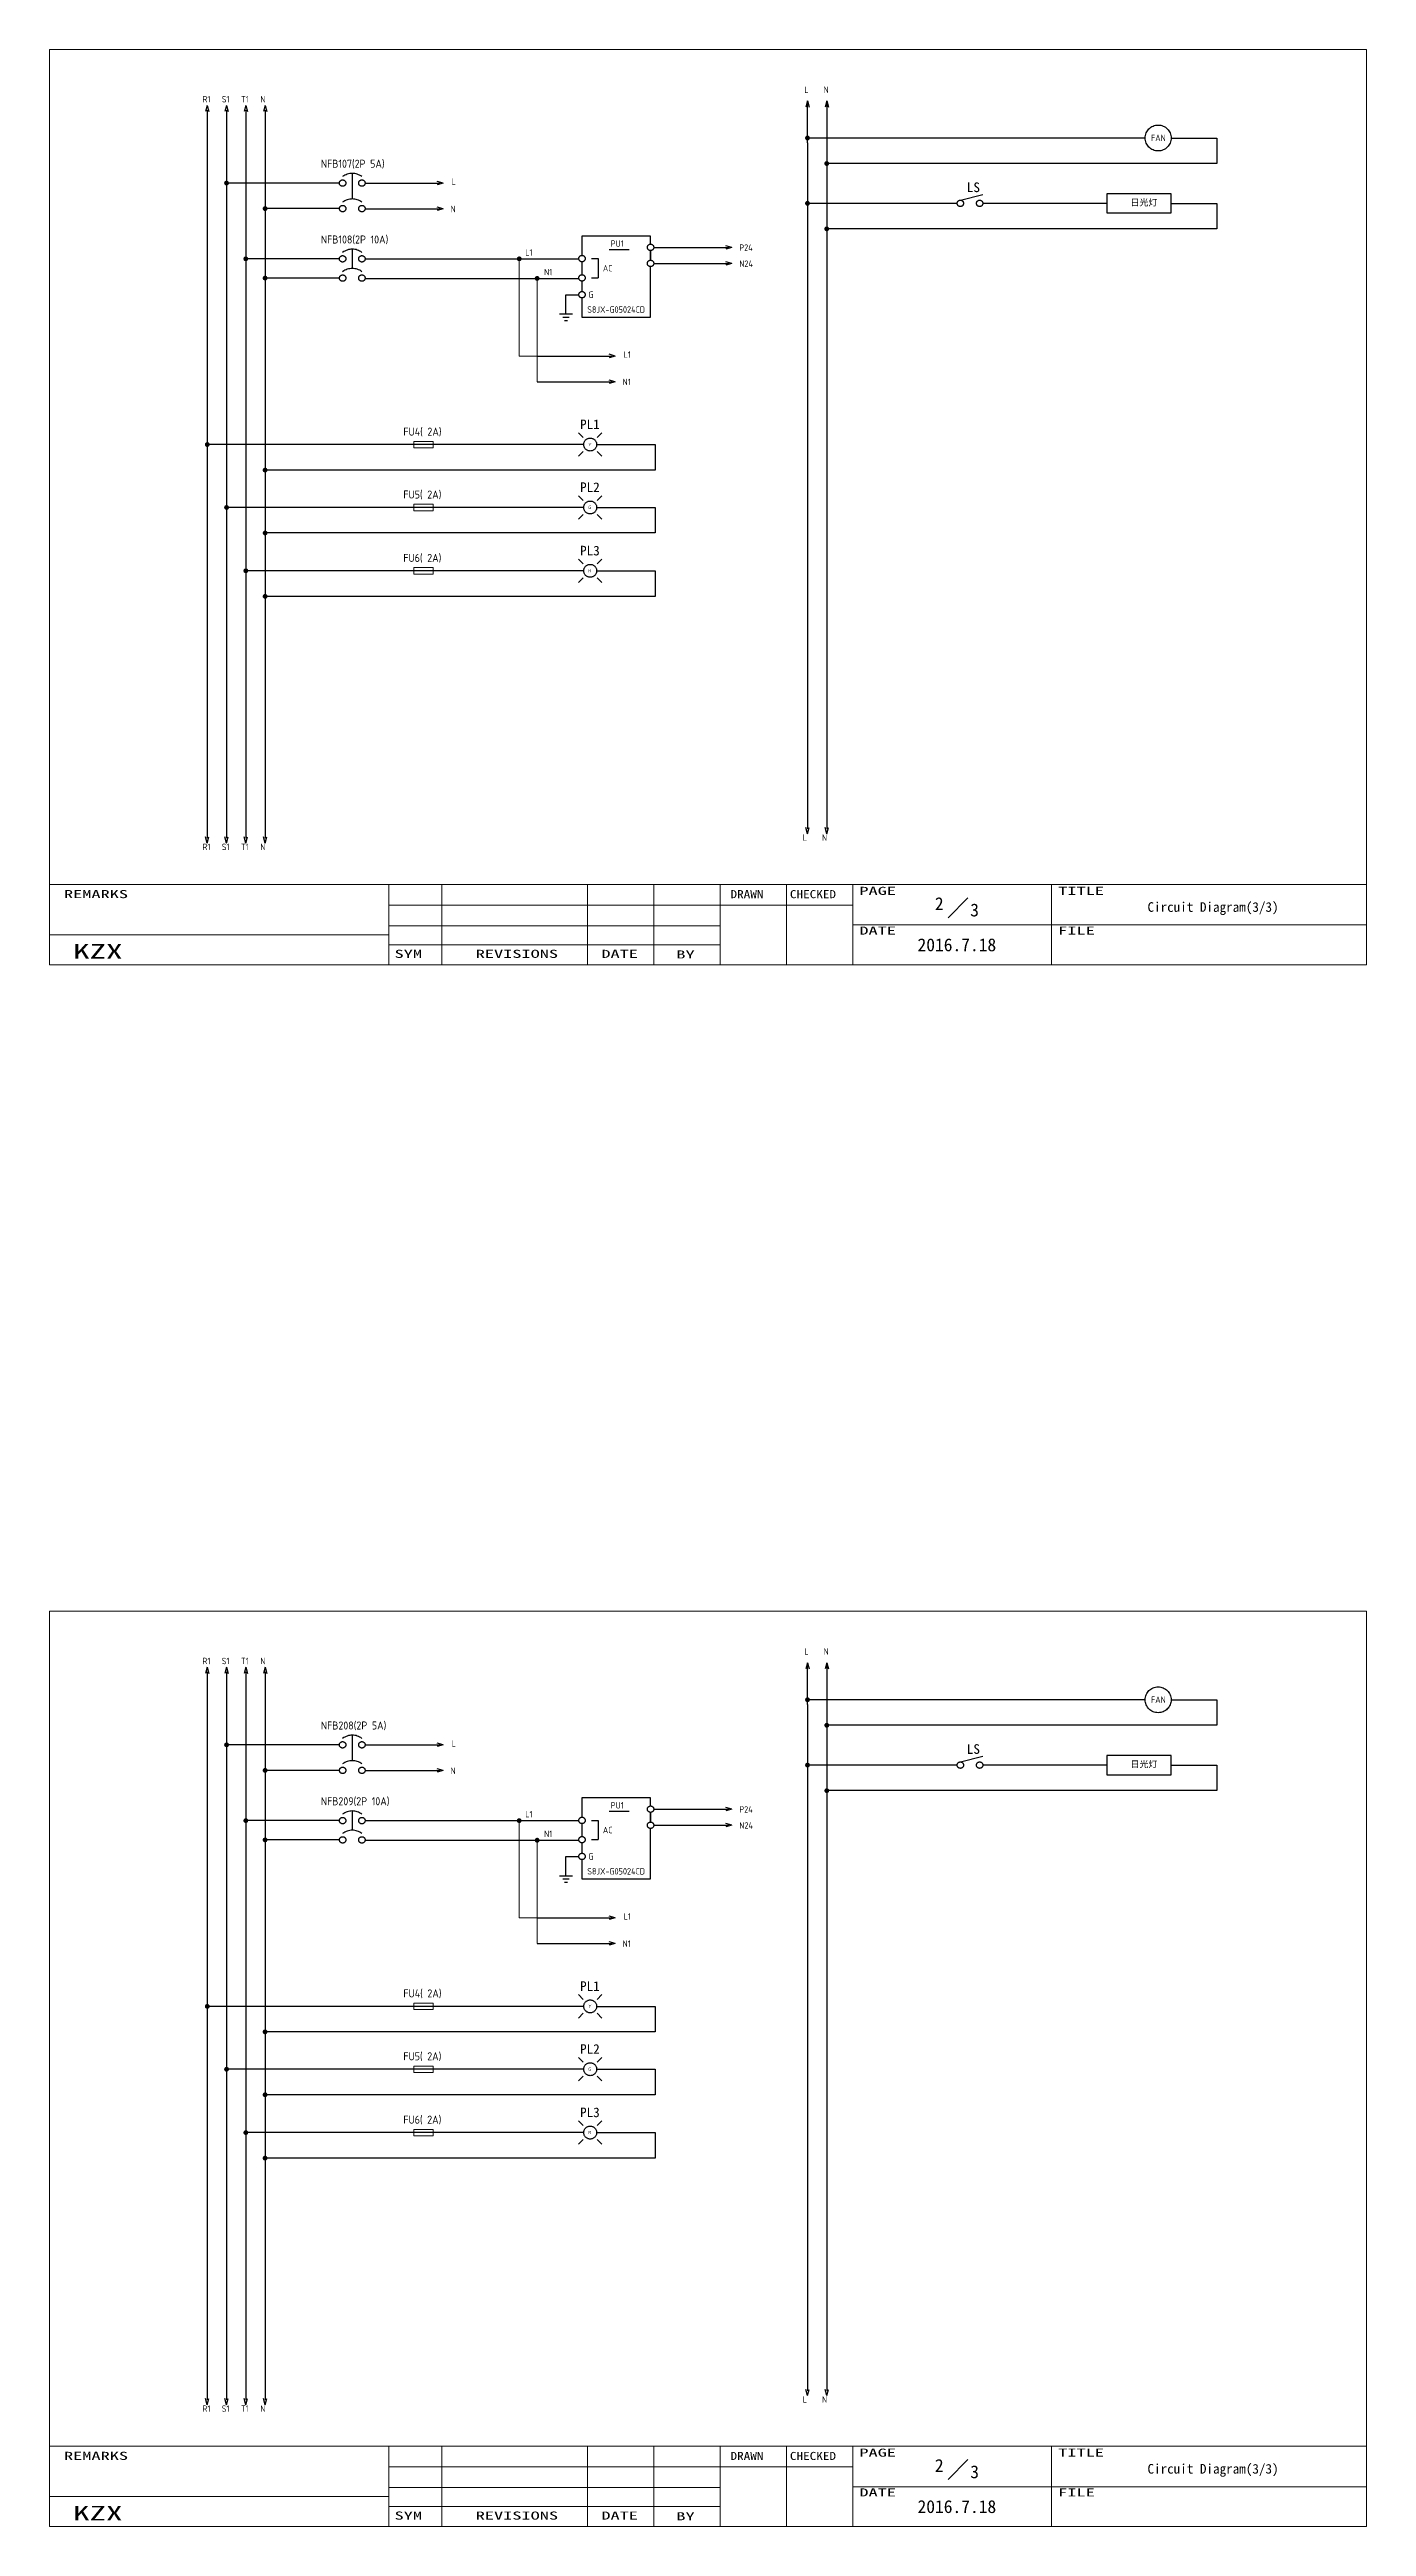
# Model space of a CAD drawing. Extents: x -319 to 2858, y -2689 to 285.
# Drawn here: x 357 to 767, y -487 to 285 of the extents above; entities that cross this region are included whole.
import ezdxf
from ezdxf.enums import TextEntityAlignment as Align

# ---------------------------------------------------------------- set-up
doc = ezdxf.new("R2010")
doc.units = 0
doc.header["$LTSCALE"] = 0.3
doc.header["$MEASUREMENT"] = 0
doc.linetypes.add('実線', pattern=[20001, 20000, -1])
doc.layers.get('0').update_dxf_attribs({"linetype": '実線'})
for name, color, linetype, lineweight in [('01図枠', 5, 'CONTINUOUS', 9), ('02接続図', 7, 'CONTINUOUS', 5), ('10外形', 7, 'CONTINUOUS', 9)]:
    doc.layers.add(name, color=color, linetype=linetype, lineweight=lineweight)
for name, color, linetype in [('04部品記号', 3, 'CONTINUOUS'), ('BLOCK', 7, 'CONTINUOUS'), ('図形１', 7, '実線')]:
    doc.layers.add(name, color=color, linetype=linetype)
doc.styles.add('EXTFONT', font='isocp.shx', dxfattribs={"height": 2.5, "bigfont": 'extfont.shx'})
doc.styles.add('電気標準', font='ISOCP.shx', dxfattribs={"height": 2.5, "bigfont": 'extfont.shx'})
doc.styles.add('ＭＳＰゴシック', font='')
doc.styles.get('ＭＳＰゴシック').set_extended_font_data('SimSun')

# ---------------------------------------------------------------- blocks, each defined once
blk = doc.blocks.new('矢印（右向）')
at = {"layer": 'BLOCK'}
for q in [(-1.93, 0.52), (-1.93, -0.52)]:
    blk.add_line((0, 0), q, dxfattribs=at)

msp = doc.modelspace()

# ---------------------------------------------------------------- linework, layer by layer
for p, q in [((592.93, 255.83), (592.93, 268.83)), ((698.06, 257.29), (592.93, 257.29)), ((706.12, 257.29), (720.39, 257.29)), ((720.39, 257.29), (720.39, 249.34)), ((720.39, 249.34), (598.93, 249.34)), ((447.19, 243.25), (412.05, 243.25)), ((451.19, 246.25), (451.2, 238.3)), ((455.19, 243.25), (478.54, 243.25)), ((640.52, 237.94), (647.53, 239.68)), ((706.12, 239.94), (686.12, 239.94)), ((686.12, 239.94), (686.12, 233.94)), ((706.12, 236.94), (706.12, 239.94)), ((447.2, 235.3), (424.06, 235.3)), ((455.19, 235.25), (478.54, 235.25)), ((639.52, 236.94), (592.93, 236.94)), ((686.12, 236.94), (647.52, 236.94)), ((686.12, 233.94), (706.12, 233.94)), ((706.12, 236.94), (720.39, 236.94)), ((706.12, 233.94), (706.12, 236.94)), ((720.39, 236.94), (720.39, 228.99)), ((720.39, 228.99), (598.93, 228.99)), ((447.19, 219.66), (418.06, 219.66)), ((451.19, 222.66), (451.2, 216.66)), ((545.07, 223.23), (568.42, 223.23)), ((545.07, 218.23), (568.42, 218.23)), ((447.2, 213.66), (424.06, 213.66)), ((508.75, 189.4), (532.1, 189.4)), ((508.75, 181.4), (532.1, 181.4)), ((523.1, 163.98), (521.62, 165.47)), ((527.43, 163.98), (528.92, 165.47)), ((523.25, 161.82), (406.43, 161.82)), ((523.1, 159.65), (521.62, 158.17)), ((527.28, 161.82), (545.52, 161.82)), ((527.43, 159.65), (528.92, 158.17)), ((545.52, 161.82), (545.52, 153.87)), ((545.52, 153.87), (424.06, 153.87)), ((523.25, 142.23), (412.43, 142.23)), ((523.1, 144.4), (521.62, 145.88)), ((523.1, 140.07), (521.62, 138.58)), ((527.28, 142.23), (545.52, 142.23)), ((527.43, 144.4), (528.92, 145.88)), ((527.43, 140.07), (528.92, 138.58)), ((545.52, 142.23), (545.52, 134.28)), ((545.52, 134.28), (424.06, 134.28)), ((523.1, 124.67), (521.62, 126.15)), ((527.43, 124.67), (528.92, 126.15)), ((523.25, 122.5), (418.05, 122.5)), ((523.1, 120.33), (521.62, 118.85)), ((527.28, 122.5), (545.52, 122.5)), ((527.43, 120.33), (528.92, 118.85)), ((545.52, 122.5), (545.52, 114.55)), ((545.52, 114.55), (424.06, 114.55)), ((592.93, -230.55), (592.93, -217.55)), ((698.06, -229.09), (592.93, -229.09)), ((706.12, -229.09), (720.39, -229.09)), ((720.39, -229.09), (720.39, -237.03)), ((720.39, -237.03), (598.93, -237.03)), ((447.19, -243.12), (412.05, -243.12)), ((451.19, -240.12), (451.2, -248.07)), ((455.19, -243.12), (478.54, -243.12)), ((640.52, -248.44), (647.53, -246.69)), ((706.12, -246.44), (686.12, -246.44)), ((686.12, -246.44), (686.12, -252.44)), ((706.12, -249.44), (706.12, -246.44)), ((447.2, -251.07), (424.06, -251.07)), ((455.19, -251.12), (478.54, -251.12)), ((639.52, -249.44), (592.93, -249.44)), ((686.12, -249.44), (647.52, -249.44)), ((686.12, -252.44), (706.12, -252.44)), ((706.12, -249.44), (720.39, -249.44)), ((706.12, -252.44), (706.12, -249.44)), ((720.39, -249.44), (720.39, -257.39)), ((720.39, -257.39), (598.93, -257.39)), ((447.19, -266.72), (418.06, -266.72)), ((451.19, -263.72), (451.2, -269.72)), ((545.07, -263.15), (568.42, -263.15)), ((545.07, -268.15), (568.42, -268.15)), ((447.2, -272.72), (424.06, -272.72)), ((508.75, -296.97), (532.1, -296.97)), ((508.75, -304.97), (532.1, -304.97)), ((523.1, -322.39), (521.62, -320.91)), ((527.43, -322.39), (528.92, -320.91)), ((523.25, -324.56), (406.43, -324.56)), ((523.1, -326.73), (521.62, -328.21)), ((527.28, -324.56), (545.52, -324.56)), ((527.43, -326.73), (528.92, -328.21)), ((545.52, -324.56), (545.52, -332.51)), ((545.52, -332.51), (424.06, -332.51)), ((523.25, -344.14), (412.43, -344.14)), ((523.1, -341.98), (521.62, -340.5)), ((523.1, -346.31), (521.62, -347.79)), ((527.28, -344.14), (545.52, -344.14)), ((527.43, -341.98), (528.92, -340.5)), ((527.43, -346.31), (528.92, -347.79)), ((545.52, -344.14), (545.52, -352.09)), ((545.52, -352.09), (424.06, -352.09)), ((523.1, -361.71), (521.62, -360.23)), ((527.43, -361.71), (528.92, -360.23)), ((523.25, -363.88), (418.05, -363.88)), ((523.1, -366.04), (521.62, -367.53)), ((527.28, -363.88), (545.52, -363.88)), ((527.43, -366.04), (528.92, -367.53)), ((545.52, -363.88), (545.52, -371.83)), ((545.52, -371.83), (424.06, -371.83))]:
    msp.add_line(p, q)
for centre, radius in [((702.09, 257.29), 4.03), ((525.27, 161.82), 2.01), ((525.27, 142.23), 2.01), ((525.27, 122.5), 2.01), ((702.09, -229.09), 4.03), ((525.27, -324.56), 2.01), ((525.27, -344.14), 2.01), ((525.27, -363.88), 2.01)]:
    msp.add_circle(centre, radius)
at = {"layer": '01図枠', "linetype": 'Continuous', "lineweight": 5}
for p, q in [((356.95, -0.16), (356.95, 284.84)), ((356.95, 284.84), (766.95, 284.84)), ((766.95, 284.84), (766.95, -0.16)), ((356.95, 24.84), (766.95, 24.84)), ((462.56, 24.84), (462.56, -0.16)), ((479.07, 24.84), (479.07, -0.16)), ((524.47, 24.84), (524.47, -0.16)), ((545.1, 24.84), (545.1, -0.16)), ((565.74, 24.84), (565.74, -0.16)), ((586.38, -0.16), (586.38, 24.84)), ((607.01, 24.84), (607.01, -0.16)), ((668.92, -0.16), (668.92, 24.84)), ((462.56, 18.41), (565.74, 18.41)), ((565.74, 18.41), (607.01, 18.41)), ((642.87, 20.65), (636.68, 14.46)), ((462.56, 9.13), (356.95, 9.13)), ((462.56, 11.99), (565.74, 11.99)), ((607.01, 12.22), (766.95, 12.22)), ((462.56, 6.03), (565.74, 6.03)), ((766.95, -0.16), (356.95, -0.16)), ((356.95, -486.54), (356.95, -201.54)), ((356.95, -201.54), (766.95, -201.54)), ((766.95, -201.54), (766.95, -486.54)), ((356.95, -461.54), (766.95, -461.54)), ((462.56, -461.54), (462.56, -486.54)), ((479.07, -461.54), (479.07, -486.54)), ((524.47, -461.54), (524.47, -486.54)), ((545.1, -461.54), (545.1, -486.54)), ((565.74, -461.54), (565.74, -486.54)), ((586.38, -486.54), (586.38, -461.54)), ((607.01, -461.54), (607.01, -486.54)), ((668.92, -486.54), (668.92, -461.54)), ((462.56, -467.96), (565.74, -467.96)), ((565.74, -467.96), (607.01, -467.96)), ((642.87, -465.73), (636.68, -471.92)), ((462.56, -477.25), (356.95, -477.25)), ((462.56, -474.39), (565.74, -474.39)), ((607.01, -474.15), (766.95, -474.15)), ((462.56, -480.35), (565.74, -480.35)), ((766.95, -486.54), (356.95, -486.54))]:
    msp.add_line(p, q, dxfattribs=at)
at = {"layer": '10外形'}
for p, q in [((503.18, 189.4), (503.18, 219.28)), ((508.75, 181.4), (508.75, 213.56)), ((508.75, 189.4), (503.18, 189.4)), ((470.34, 161.82), (470.34, 162.82)), ((470.34, 162.82), (476.34, 162.82)), ((476.34, 162.82), (476.34, 160.82)), ((470.34, 160.82), (470.34, 161.82)), ((476.34, 160.82), (470.34, 160.82)), ((470.34, 142.23), (470.34, 143.23)), ((470.34, 143.23), (476.34, 143.23)), ((470.34, 141.23), (470.34, 142.23)), ((476.34, 141.23), (470.34, 141.23)), ((476.34, 143.23), (476.34, 141.23)), ((470.34, 122.5), (470.34, 123.5)), ((470.34, 123.5), (476.34, 123.5)), ((476.34, 123.5), (476.34, 121.5)), ((470.34, 121.5), (470.34, 122.5)), ((476.34, 121.5), (470.34, 121.5)), ((503.18, -296.97), (503.18, -267.09)), ((508.75, -304.97), (508.75, -272.82)), ((508.75, -296.97), (503.18, -296.97)), ((470.34, -324.56), (470.34, -323.56)), ((470.34, -323.56), (476.34, -323.56)), ((476.34, -323.56), (476.34, -325.56)), ((470.34, -325.56), (470.34, -324.56)), ((476.34, -325.56), (470.34, -325.56)), ((470.34, -344.14), (470.34, -343.14)), ((470.34, -343.14), (476.34, -343.14)), ((470.34, -345.14), (470.34, -344.14)), ((476.34, -345.14), (470.34, -345.14)), ((476.34, -343.14), (476.34, -345.14)), ((470.34, -363.88), (470.34, -362.88)), ((470.34, -362.88), (476.34, -362.88)), ((470.34, -364.88), (470.34, -363.88)), ((476.34, -364.88), (470.34, -364.88)), ((476.34, -362.88), (476.34, -364.88))]:
    msp.add_line(p, q, dxfattribs=at)
at = {"layer": '図形１', "color": 7}
for p, q in [((406.06, 265.95), (406.06, 184.12)), ((412.06, 265.95), (412.06, 184.12)), ((418.06, 265.95), (418.06, 184.12)), ((424.06, 265.95), (424.06, 39.23)), ((598.93, 268.83), (598.93, 189)), ((592.93, 255.83), (592.93, 189)), ((592.93, 189), (592.93, 42.11)), ((598.93, 189), (598.93, 42.11)), ((406.06, 184.12), (406.06, 39.23)), ((412.06, 184.12), (412.06, 39.23)), ((418.06, 184.12), (418.06, 39.23)), ((406.06, -220.43), (406.06, -302.26)), ((412.06, -220.43), (412.06, -302.26)), ((418.06, -220.43), (418.06, -302.26)), ((424.06, -220.43), (424.06, -447.15)), ((598.93, -217.55), (598.93, -297.37)), ((592.93, -230.55), (592.93, -297.37)), ((592.93, -297.37), (592.93, -444.27)), ((598.93, -297.37), (598.93, -444.27)), ((406.06, -302.26), (406.06, -447.15)), ((412.06, -302.26), (412.06, -447.15)), ((418.06, -302.26), (418.06, -447.15))]:
    msp.add_line(p, q, dxfattribs=at)
at = {"layer": '図形１'}
for p, q in [((455.19, 219.66), (521.77, 219.66)), ((525.72, 219.73), (527.72, 219.73)), ((527.72, 219.73), (527.72, 213.73)), ((531.22, 222.57), (537.38, 222.57)), ((455.19, 213.56), (521.72, 213.56)), ((517.72, 208.49), (521.72, 208.49)), ((517.72, 202.49), (517.72, 208.49)), ((525.72, 213.73), (527.72, 213.73)), ((515.72, 202.49), (519.72, 202.49)), ((516.72, 201.49), (518.72, 201.49)), ((517.22, 200.49), (518.22, 200.49)), ((455.19, -266.72), (521.77, -266.72)), ((525.72, -266.65), (527.72, -266.65)), ((527.72, -266.65), (527.72, -272.65)), ((531.22, -263.81), (537.38, -263.81)), ((455.19, -272.82), (521.72, -272.82)), ((525.72, -272.65), (527.72, -272.65)), ((515.72, -283.88), (519.72, -283.88)), ((516.72, -284.88), (518.72, -284.88)), ((517.72, -277.88), (521.72, -277.88)), ((517.72, -283.88), (517.72, -277.88)), ((517.22, -285.88), (518.22, -285.88))]:
    msp.add_line(p, q, dxfattribs=at)
at = {"layer": '図形１', "const_width": 0.75}
for points in [[(592.55, 257.29, 1), (593.3, 257.29, 1)], [(598.55, 249.34, 1), (599.3, 249.34, 1)], [(411.68, 243.25, 1), (412.43, 243.25, 1)], [(423.68, 235.3, 1), (424.43, 235.3, 1)], [(592.55, 236.94, 1), (593.3, 236.94, 1)], [(598.55, 228.99, 1), (599.3, 228.99, 1)], [(417.68, 219.66, 1), (418.43, 219.66, 1)], [(502.8, 219.66, 1), (503.55, 219.66, 1)], [(423.68, 213.66, 1), (424.43, 213.66, 1)], [(508.38, 213.56, 1), (509.13, 213.56, 1)], [(405.68, 161.82, 1), (406.43, 161.82, 1)], [(423.68, 153.87, 1), (424.43, 153.87, 1)], [(411.68, 142.23, 1), (412.43, 142.23, 1)], [(423.68, 134.28, 1), (424.43, 134.28, 1)], [(417.68, 122.5, 1), (418.43, 122.5, 1)], [(423.68, 114.55, 1), (424.43, 114.55, 1)], [(592.55, -229.09, 1), (593.3, -229.09, 1)], [(598.55, -237.03, 1), (599.3, -237.03, 1)], [(411.68, -243.12, 1), (412.43, -243.12, 1)], [(423.68, -251.07, 1), (424.43, -251.07, 1)], [(592.55, -249.44, 1), (593.3, -249.44, 1)], [(598.55, -257.39, 1), (599.3, -257.39, 1)], [(417.68, -266.72, 1), (418.43, -266.72, 1)], [(502.8, -266.72, 1), (503.55, -266.72, 1)], [(423.68, -272.72, 1), (424.43, -272.72, 1)], [(508.38, -272.82, 1), (509.13, -272.82, 1)], [(405.68, -324.56, 1), (406.43, -324.56, 1)], [(423.68, -332.51, 1), (424.43, -332.51, 1)], [(411.68, -344.14, 1), (412.43, -344.14, 1)], [(423.68, -352.09, 1), (424.43, -352.09, 1)], [(417.68, -363.88, 1), (418.43, -363.88, 1)], [(423.68, -371.83, 1), (424.43, -371.83, 1)]]:
    msp.add_lwpolyline(points, format="xyb", close=True, dxfattribs=at)
at = {"layer": '図形１'}
for points in [[(544.07, 224.23), (544.07, 226.73), (522.72, 226.73)], [(522.72, 226.73), (522.72, 220.73)], [(522.72, 218.73), (522.72, 214.73)], [(522.72, 207.49), (522.72, 201.49), (544.07, 201.49), (544.07, 217.23)], [(544.07, 222.23), (544.07, 219.23)], [(544.07, 219.23), (544.07, 222.23)], [(522.72, 212.73), (522.72, 209.49)], [(544.07, -262.15), (544.07, -259.65), (522.72, -259.65)], [(522.72, -259.65), (522.72, -265.65)], [(522.72, -267.65), (522.72, -271.65)], [(522.72, -278.88), (522.72, -284.88), (544.07, -284.88), (544.07, -269.15)], [(544.07, -264.15), (544.07, -267.15)], [(544.07, -267.15), (544.07, -264.15)], [(522.72, -273.65), (522.72, -276.88)]]:
    msp.add_lwpolyline(points, dxfattribs=at)
for centre in [(448.19, 243.25), (454.19, 243.25), (448.2, 235.3), (454.2, 235.3), (640.52, 236.94), (646.52, 236.94), (544.07, 223.23), (448.19, 219.66), (454.19, 219.66), (522.72, 219.73), (544.07, 218.23), (448.2, 213.66), (454.2, 213.66), (522.72, 213.73), (522.72, 208.49), (448.19, -243.12), (454.19, -243.12), (448.2, -251.07), (454.2, -251.07), (640.52, -249.44), (646.52, -249.44), (544.07, -263.15), (448.19, -266.72), (454.19, -266.72), (522.72, -266.65), (544.07, -268.15), (448.2, -272.72), (454.2, -272.72), (522.72, -272.65), (522.72, -277.88)]:
    msp.add_circle(centre, 1, dxfattribs=at)
for centre in [(451.19, 241.25), (451.2, 233.3), (451.19, 217.66), (451.2, 211.66), (451.19, -245.12), (451.2, -253.07), (451.19, -268.72), (451.2, -274.72)]:
    msp.add_arc(centre, 5, 53.1301, 126.8699, dxfattribs=at)

# ---------------------------------------------------------------- block references
at = {"layer": '図形１', "color": 7, "xscale": -1, "rotation": 270}
for p in [(406.06, 267.45), (412.06, 267.45), (418.06, 267.45), (424.06, 267.45), (592.93, 268.83), (598.93, 268.83), (406.06, -218.93), (412.06, -218.93), (418.06, -218.93), (424.06, -218.93), (592.93, -217.55), (598.93, -217.55)]:
    msp.add_blockref('矢印（右向）', p, dxfattribs=at)
at = {"layer": '図形１', "color": 7}
for p in [(479.51, 243.25), (479.51, 235.25), (569.39, 223.23), (569.39, 218.23), (533.07, 189.4), (533.07, 181.4), (479.51, -243.12), (479.51, -251.12), (569.39, -263.15), (569.39, -268.15), (533.07, -296.97), (533.07, -304.97)]:
    msp.add_blockref('矢印（右向）', p, dxfattribs=at)
at = {"layer": '図形１', "color": 7, "rotation": 270}
for p in [(406.06, 37.73), (412.06, 37.73), (418.06, 37.73), (424.06, 37.73), (592.93, 40.61), (598.93, 40.61), (406.06, -448.65), (412.06, -448.65), (418.06, -448.65), (424.06, -448.65), (592.93, -445.77), (598.93, -445.77)]:
    msp.add_blockref('矢印（右向）', p, dxfattribs=at)

# ---------------------------------------------------------------- texts
at = {"layer": '01図枠', "linetype": 'Continuous', "lineweight": 5, "style": 'ＭＳＰゴシック'}
for s, height, width, p in [('PAGE', 2.513, 1.666667, (609.08, 24.09)), ('TITLE', 2.513, 1.666667, (670.99, 24.09)), ('REMARKS', 2.513, 1.666667, (361.44, 23.08)), ('DRAWN', 2.513, 1.2, (568.95, 23.06)), ('CHECKED', 2.513, 1.2, (587.45, 23.06)), ('DATE', 2.513, 1.666667, (609.08, 11.71)), ('FILE', 2.513, 1.666667, (670.99, 11.71)), ('KZX', 4.523, 1.666667, (364.28, 6.24)), ('SYM', 2.513, 1.666667, (464.36, 4.48)), ('PAGE', 2.513, 1.666667, (609.08, -462.29)), ('TITLE', 2.513, 1.666667, (670.99, -462.29)), ('REMARKS', 2.513, 1.666667, (361.44, -463.29)), ('DRAWN', 2.513, 1.2, (568.95, -463.32)), ('CHECKED', 2.513, 1.2, (587.45, -463.32)), ('DATE', 2.513, 1.666667, (609.08, -474.67)), ('FILE', 2.513, 1.666667, (670.99, -474.67)), ('KZX', 4.523, 1.666667, (364.28, -480.13)), ('SYM', 2.513, 1.666667, (464.36, -481.89))]:
    msp.add_text(s, height=height, dxfattribs=dict(at, width=width)).set_placement(p, align=Align.TOP_LEFT)
at = {"layer": '01図枠', "linetype": 'Continuous', "lineweight": 5, "style": 'ＭＳＰゴシック', "width": 1.666667}
for s, p in [('REVISIONS', (502.45, 4.48)), ('DATE', (534.45, 4.48)), ('BY', (554.95, 4.28)), ('REVISIONS', (502.45, -481.89)), ('DATE', (534.45, -481.89)), ('BY', (554.95, -482.1))]:
    msp.add_text(s, height=2.513, dxfattribs=at).set_placement(p, align=Align.TOP_CENTER)
at = {"layer": '02接続図', "style": 'ＭＳＰゴシック'}
for s, p in [('2', (633.95, 18.84)), ('3', (644.95, 16.84)), ('2016.7.18', (639.43, 6)), ('2', (633.95, -467.54)), ('3', (644.95, -469.54)), ('2016.7.18', (639.43, -480.38))]:
    msp.add_text(s, height=4, dxfattribs=at).set_placement(p, align=Align.MIDDLE)
for p in [(698.78, 17.8), (698.78, -468.58)]:
    msp.add_text('Circuit Diagram(3/3)', height=3, dxfattribs=at).set_placement(p, align=Align.MIDDLE_LEFT)
at = {"layer": '04部品記号', "linetype": 'Continuous', "style": 'ＭＳＰゴシック'}
for s, p in [('LS', (644.58, 241.94)), ('PL1', (525.18, 168.12)), ('PL2', (525.18, 148.54)), ('PL3', (525.18, 128.8)), ('LS', (644.58, -244.43)), ('PL1', (525.18, -318.25)), ('PL2', (525.18, -337.84)), ('PL3', (525.18, -357.57))]:
    msp.add_text(s, height=3, dxfattribs=at).set_placement(p, align=Align.MIDDLE_CENTER)
at = {"layer": '図形１', "color": 7, "linetype": '実線', "style": '電気標準'}
for s, height, p in [('R1', 2, (404.56, 268.37)), ('S1', 2, (410.56, 268.37)), ('T1', 2, (416.56, 268.37)), ('N', 2, (422.56, 268.37)), ('L', 2, (591.93, 271.33)), ('N', 2, (597.93, 271.33)), ('FAN', 2, (699.87, 256.32)), ('L', 2, (482.11, 242.68)), ('N', 2, (481.8, 234.17)), ('日光灯', 2, (693.49, 236.02)), ('P24', 2, (571.68, 222.15)), ('N24', 2, (571.68, 217.15)), ('L1', 2, (535.67, 188.84)), ('N1', 2, (535.36, 180.32)), ('Y', 1, (524.7, 161.33)), ('G', 1, (524.7, 141.75)), ('R', 1, (524.7, 122.01)), ('L', 2, (591.43, 38.42)), ('N', 2, (597.43, 38.42)), ('R1', 2, (404.56, 35.53)), ('S1', 2, (410.56, 35.53)), ('T1', 2, (416.56, 35.53)), ('N', 2, (422.56, 35.53)), ('L', 2, (591.93, -215.05)), ('N', 2, (597.93, -215.05)), ('R1', 2, (404.56, -218.01)), ('S1', 2, (410.56, -218.01)), ('T1', 2, (416.56, -218.01)), ('N', 2, (422.56, -218.01)), ('FAN', 2, (699.87, -230.06)), ('L', 2, (482.11, -243.69)), ('N', 2, (481.8, -252.21)), ('日光灯', 2, (693.49, -250.35)), ('P24', 2, (571.68, -264.23)), ('N24', 2, (571.68, -269.23)), ('L1', 2, (535.67, -297.54)), ('N1', 2, (535.36, -306.05)), ('Y', 1, (524.7, -325.04)), ('G', 1, (524.7, -344.63)), ('R', 1, (524.7, -364.36)), ('L', 2, (591.43, -447.96)), ('N', 2, (597.43, -447.96)), ('R1', 2, (404.56, -450.84)), ('S1', 2, (410.56, -450.84)), ('T1', 2, (416.56, -450.84)), ('N', 2, (422.56, -450.84))]:
    msp.add_text(s, height=height, dxfattribs=at).set_placement(p)
at = {"layer": '図形１', "color": 4, "style": '電気標準'}
for s, p in [('NFB107(2P 5A)', (441.42, 248.03)), ('NFB108(2P 10A)', (441.42, 224.43)), ('FU4( 2A)', (467.09, 164.59)), ('FU5( 2A)', (467.09, 145.01)), ('FU6( 2A)', (467.09, 125.27)), ('NFB208(2P 5A)', (441.42, -238.35)), ('NFB209(2P 10A)', (441.42, -261.94)), ('FU4( 2A)', (467.09, -321.78)), ('FU5( 2A)', (467.09, -341.37)), ('FU6( 2A)', (467.09, -361.1))]:
    msp.add_text(s, height=2.5, dxfattribs=at).set_placement(p)
at = {"layer": '図形１'}
for s, style, p in [('PU1', '電気標準', (531.65, 223.42)), ('AC', 'EXTFONT', (529.22, 215.73)), ('G', 'EXTFONT', (524.72, 207.49)), (' S8JX-G05024CD', '電気標準', (523.18, 202.87)), ('PU1', '電気標準', (531.65, -262.96)), ('AC', 'EXTFONT', (529.22, -270.65)), ('G', 'EXTFONT', (524.72, -278.88)), (' S8JX-G05024CD', '電気標準', (523.18, -283.5))]:
    msp.add_text(s, height=2, dxfattribs=dict(at, style=style)).set_placement(p)
at = {"layer": '図形１', "color": 7, "linetype": '実線', "style": '電気標準'}
for s, p in [('L1', (506.18, 220.66)), ('N1', (512.18, 214.55)), ('L1', (506.18, -265.72)), ('N1', (512.18, -271.83))]:
    msp.add_text(s, height=2, dxfattribs=at).set_placement(p, align=Align.CENTER)

doc.saveas('drawing.dxf')
